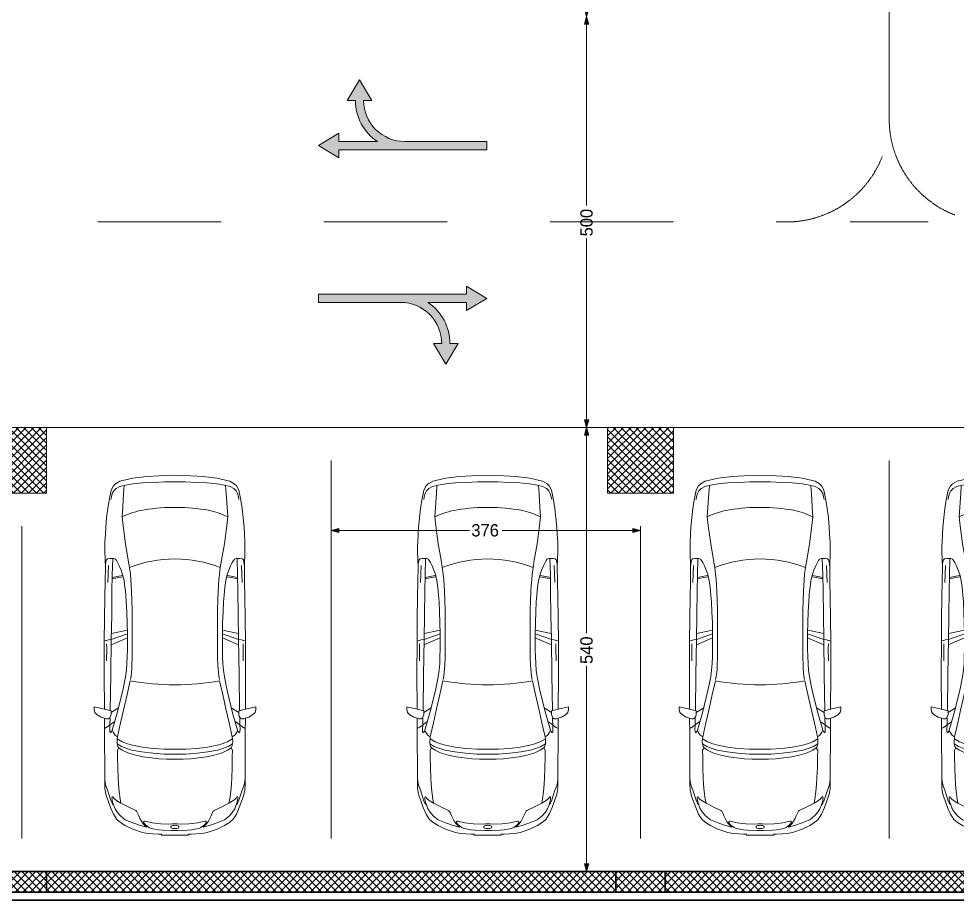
# Model space of a CAD drawing. Header units: millimetres. Extents: x 635850 to 824661, y -5878409 to -5774454.
# Drawn here: x 689480 to 700891, y -5861017 to -5850292 of the extents above; entities that cross this region are included whole.
import ezdxf

# ---------------------------------------------------------------- set-up
doc = ezdxf.new("R2010")
doc.units = ezdxf.units.MM
doc.header["$MEASUREMENT"] = 0
doc.linetypes.add('A - Long Dashed', pattern=[2750, 1500, -1250])
for name, color, linetype, lineweight in [('A - Ndertesa 4 - 2D Drafting_Pen_No__1', 7, 'Continuous', 13), ('A - Ndertesa 4 - Muret_Pen_No__22', 8, 'Continuous', 35), ('A - Ndertesa 4 - Pllaka meskatit_Pen_No__7', 7, 'Continuous', 35), ('A - Ndertesa 4 - Shtyllat_Pen_No__1', 7, 'Continuous', 13), ('A - Ndertesa 4 - Shtyllat_Pen_No__101', 252, 'Continuous', 13), ('A - Ndertesa 4 - Shtyllat_Pen_No__22', 8, 'Continuous', 35)]:
    doc.layers.add(name, color=color, linetype=linetype, lineweight=lineweight)
for name, color, linetype, lineweight, true_color in [('A - Ndertesa 4 - 2D Drafting_Pen_No__102', 7, 'Continuous', 13, 0xcccccc), ('A - Ndertesa 4 - 2D Drafting_Pen_No__249', 7, 'Continuous', 13, 0xe8e8e8), ('A - Ndertesa 4 - 2D Drafting_Pen_No__82', 7, 'Continuous', 20, 0xaaaaaa), ('A - Ndertesa 4 - Dimensionimi Bazik_Pen_No__102', 7, 'Continuous', 13, 0xcccccc), ('A - Ndertesa 4 - Dimensionimi Bazik_Pen_No__82', 7, 'Continuous', 20, 0xaaaaaa), ('A - Ndertesa 4 - Muret_Pen_No__82', 7, 'Continuous', 20, 0xaaaaaa), ('A - Ndertesa 4 - Veturat_Pen_No__102', 7, 'Continuous', 13, 0xcccccc), ('A - Ndertesa 4 - Vijat e Bodrumeve_Pen_No__82', 7, 'Continuous', 20, 0xaaaaaa)]:
    doc.layers.add(name, color=color, linetype=linetype, lineweight=lineweight, true_color=true_color)
for name, color, linetype in [('A - Ndertesa 4 - Dimensionimi Bazik', 7, 'Continuous'), ('A - Ndertesa 4 - Muret', 7, 'Continuous'), ('A - Ndertesa 4 - Pllaka meskatit', 7, 'Continuous'), ('A - Ndertesa 4 - Shtyllat', 7, 'Continuous')]:
    doc.layers.add(name, color=color, linetype=linetype)
doc.styles.add('GENERATED_STYLE_1', font='GOTHIC.TTF')
doc.dimstyles.new('GENERATED_STYLE__1', dxfattribs={"dimtxt": 150, "dimasz": 91.78744, "dimexe": 0.18, "dimexo": 0.0625, "dimgap": 0, "dimtad": 0, "dimdec": 0, "dimlfac": 0.1, "dimzin": 0, "dimdsep": 46, "dimtxsty": 'GENERATED_STYLE_1', "dimblk": 'ARROWHEAD_5', "dimblk1": 'ARROWHEAD_5', "dimblk2": 'ARROWHEAD_5', "dimcen": 0.09, "dimse1": 1, "dimse2": 1, "dimclrd": 256, "dimclre": 256, "dimclrt": 256, "dimadec": 0, "dimazin": 0, "dimtfac": 1, "dimtdec": 4, "dimtmove": 0, "dimatfit": 3, "dimfxl": 0, "dimtolj": 1, "dimtzin": 0, "dimarcsym": 0})
doc.dimstyles.new('GENERATED_STYLE__2', dxfattribs={"dimtxt": 150, "dimasz": 91.78744, "dimexe": 0.18, "dimexo": 0.0625, "dimgap": 0, "dimtad": 0, "dimtih": 1, "dimtoh": 1, "dimdec": 0, "dimlfac": 0.1, "dimzin": 0, "dimdsep": 46, "dimtxsty": 'GENERATED_STYLE_1', "dimblk": 'ARROWHEAD_5', "dimblk1": 'ARROWHEAD_5', "dimblk2": 'ARROWHEAD_5', "dimcen": 0.09, "dimse1": 1, "dimse2": 1, "dimclrd": 256, "dimclre": 256, "dimclrt": 256, "dimadec": 0, "dimazin": 0, "dimtfac": 1, "dimtdec": 4, "dimtmove": 0, "dimatfit": 3, "dimfxl": 0, "dimtolj": 1, "dimtzin": 0, "dimarcsym": 0})
pattern_1 = [(45, (664183.82, -5827429.525), (-45.96194, 45.96194), []), (135, (664183.82, -5827429.525), (45.96194, 45.96194), [])]

# ---------------------------------------------------------------- blocks, each defined once
blk = doc.blocks.new('Slab_1', base_point=(672340, -5833507))
at = {"layer": 'A - Ndertesa 4 - Pllaka meskatit_Pen_No__7', "color": 7, "linetype": 'Continuous', "lineweight": 35, "flags": 128}
blk.add_lwpolyline([(672340, -5833507), (713590, -5830932), (713590, -5861017), (672340, -5861017)], close=True, dxfattribs=at)
blk = doc.blocks.new('Column_11', base_point=(689419, -5855666))
at = {"layer": 'A - Ndertesa 4 - Shtyllat_Pen_No__101', "linetype": 'Continuous', "lineweight": 13}
h = blk.add_hatch(dxfattribs=at)
h.set_pattern_fill('Concrete_Block', color=252, style=0, pattern_type=2)
h.set_pattern_definition(pattern_1)
h.paths.add_polyline_path([(689019, -5856066), (689819, -5856066), (689819, -5855266), (689019, -5855266)])
at = {"layer": 'A - Ndertesa 4 - Shtyllat_Pen_No__1', "color": 7, "linetype": 'Continuous', "lineweight": 13, "flags": 128}
blk.add_lwpolyline([(689019, -5856066), (689819, -5856066), (689819, -5855266), (689019, -5855266)], close=True, dxfattribs=at)
blk = doc.blocks.new('Column_12', base_point=(697039, -5855666))
at = {"layer": 'A - Ndertesa 4 - Shtyllat_Pen_No__101', "linetype": 'Continuous', "lineweight": 13}
h = blk.add_hatch(dxfattribs=at)
h.set_pattern_fill('Concrete_Block', color=252, style=0, pattern_type=2)
h.set_pattern_definition(pattern_1)
h.paths.add_polyline_path([(696639, -5856066), (697439, -5856066), (697439, -5855266), (696639, -5855266)])
at = {"layer": 'A - Ndertesa 4 - Shtyllat_Pen_No__1', "color": 7, "linetype": 'Continuous', "lineweight": 13, "flags": 128}
blk.add_lwpolyline([(696639, -5856066), (697439, -5856066), (697439, -5855266), (696639, -5855266)], close=True, dxfattribs=at)
blk = doc.blocks.new('Wall_138', base_point=(672340, -5860917))
at = {"layer": 'A - Ndertesa 4 - Muret_Pen_No__82', "linetype": 'Continuous', "lineweight": 20, "true_color": 0xaaaaaa}
h = blk.add_hatch(dxfattribs=at)
h.set_pattern_fill('Concrete_Block', color=253, style=0, pattern_type=2)
h.set_pattern_definition(pattern_1)
h.paths.add_polyline_path([(689819, -5860667), (689819, -5860917), (696739, -5860917), (696739, -5860667)])
h = blk.add_hatch(dxfattribs=at)
h.set_pattern_fill('Concrete_Block', color=253, style=0, pattern_type=2)
h.set_pattern_definition(pattern_1)
h.paths.add_polyline_path([(697339, -5860667), (697339, -5860917), (702789, -5860917), (702789, -5860667)])
at = {"layer": 'A - Ndertesa 4 - Muret_Pen_No__22', "color": 8, "linetype": 'Continuous', "lineweight": 35, "flags": 128}
for points in [[(696739, -5860667), (689819, -5860667)], [(702789, -5860667), (697339, -5860667)], [(689819, -5860917), (696739, -5860917)], [(697339, -5860917), (702789, -5860917)]]:
    blk.add_lwpolyline(points, dxfattribs=at)
blk = doc.blocks.new('Car 05 25_3')
at = {"layer": 'A - Ndertesa 4 - Veturat_Pen_No__102', "color": 254, "linetype": 'Continuous', "lineweight": 13, "true_color": 0xcccccc}
for p, q in [((125, 791), (129, 820)), ((129, 820), (139, 832)), ((139, 832), (165, 840)), ((165, 840), (195, 844)), ((195, 844), (231, 846)), ((211, 809), (418, 816)), ((1115, 809), (1109, 774)), ((1120, 833), (1115, 809)), ((1121, 838), (1120, 836)), ((1120, 836), (1120, 833)), ((1130, 859), (1121, 838)), ((1163, 830), (1220, 829)), ((1220, 829), (1370, 831)), ((1958, 858), (1977, 777)), ((2063, 792), (2070, 800)), ((2075, 836), (2068, 858)), ((2070, 800), (2075, 809)), ((2075, 809), (2075, 836)), ((2148, 790), (2167, 814)), ((2167, 814), (2182, 834)), ((2182, 834), (2193, 856)), ((2808, 853), (2877, 843)), ((2877, 843), (2954, 814)), ((2904, 833), (2905, 833)), ((2954, 814), (3076, 775)), ((-729, 716), (-751, 670)), ((-701, 743), (-729, 716)), ((-665, 761), (-701, 743)), ((-627, 772), (-665, 761)), ((-595, 778), (-627, 772)), ((126, 744), (125, 791)), ((327, 762), (125, 756)), ((132, 723), (126, 744)), ((147, 711), (132, 723)), ((171, 697), (147, 711)), ((213, 677), (171, 697)), ((522, 765), (327, 762)), ((355, 762), (339, 683)), ((373, 763), (357, 683)), ((814, 769), (522, 765)), ((1109, 774), (814, 769)), ((1036, 773), (997, 579)), ((1042, 578), (1108, 774)), ((1173, 775), (1090, 578)), ((1109, 774), (1538, 780)), ((1538, 780), (1975, 786)), ((2000, 702), (1730, 634)), ((1939, 686), (1996, 777)), ((1977, 777), (2020, 777)), ((2000, 702), (2214, 763)), ((2020, 777), (2044, 783)), ((2044, 783), (2063, 792)), ((2069, 788), (2065, 794)), ((2069, 788), (2148, 790)), ((2107, 732), (2148, 790)), ((2122, 660), (2294, 698)), ((2148, 790), (2206, 792)), ((2206, 792), (2227, 791)), ((2227, 770), (2214, 763)), ((2214, 763), (2238, 752)), ((2227, 791), (2233, 790)), ((2234, 774), (2227, 770)), ((2233, 790), (2238, 787)), ((2238, 777), (2234, 774)), ((2241, 784), (2238, 787)), ((2238, 777), (2241, 781)), ((2238, 752), (2259, 740)), ((2241, 781), (2241, 784)), ((2259, 740), (2269, 731)), ((2269, 731), (2279, 722)), ((2279, 722), (2294, 698)), ((2294, 698), (2317, 701)), ((2294, 698), (2294, 698)), ((2317, 701), (2346, 703)), ((2355, 640), (2317, 701)), ((2346, 703), (2379, 702)), ((2410, 649), (2379, 702)), ((2379, 702), (2411, 694)), ((2411, 694), (2411, 694)), ((2429, 682), (2411, 694)), ((2429, 682), (2457, 700)), ((2457, 700), (2535, 698)), ((2535, 698), (2535, 698)), ((2535, 698), (2673, 696)), ((2673, 696), (2787, 691)), ((2787, 691), (2868, 687)), ((2868, 687), (2960, 679)), ((2960, 679), (2868, 687)), ((3022, 758), (3024, 762)), ((3024, 754), (3022, 758)), ((3024, 762), (3035, 765)), ((3038, 743), (3024, 754)), ((3035, 765), (3047, 764)), ((3051, 731), (3038, 743)), ((3047, 764), (3061, 763)), ((3065, 715), (3051, 731)), ((3061, 763), (3090, 757)), ((3077, 698), (3065, 715)), ((3100, 763), (3076, 775)), ((3100, 657), (3077, 698)), ((3090, 757), (3108, 751)), ((3114, 753), (3100, 763)), ((3108, 751), (3123, 746)), ((3123, 746), (3114, 753)), ((3170, 727), (3123, 746)), ((3212, 701), (3170, 727)), ((3254, 663), (3212, 701)), ((-768, 602), (-783, 510)), ((-768, 602), (-751, 670)), ((-764, 617), (-666, 624)), ((-666, 624), (-501, 634)), ((-501, 634), (-383, 642)), ((-383, 642), (-274, 631)), ((-274, 631), (-56, 601)), ((-56, 601), (146, 567)), ((266, 655), (213, 677)), ((319, 636), (266, 655)), ((393, 618), (319, 636)), ((339, 683), (330, 634)), ((357, 683), (347, 629)), ((475, 607), (393, 618)), ((521, 602), (475, 607)), ((570, 597), (521, 602)), ((653, 591), (570, 597)), ((773, 585), (653, 591)), ((907, 580), (773, 585)), ((1042, 578), (907, 580)), ((1228, 578), (1042, 578)), ((1316, 580), (1228, 578)), ((1403, 584), (1316, 580)), ((1484, 590), (1403, 584)), ((1562, 601), (1484, 590)), ((1730, 634), (1562, 601)), ((1611, 544), (1780, 582)), ((1780, 582), (1953, 621)), ((1953, 621), (2122, 660)), ((2380, 575), (2355, 640)), ((2397, 514), (2380, 575)), ((2436, 583), (2410, 649)), ((2429, 682), (2429, 682)), ((2429, 682), (2457, 640)), ((2454, 522), (2436, 583)), ((2457, 640), (2487, 574)), ((2487, 574), (2492, 562)), ((2960, 679), (3047, 666)), ((3047, 666), (3100, 657)), ((3153, 554), (3100, 657)), ((3302, 603), (3254, 663)), ((3302, 603), (3346, 501)), ((-783, 510), (-795, 391)), ((146, 567), (233, 552)), ((233, 552), (315, 541)), ((315, 541), (384, 535)), ((384, 535), (454, 530)), ((454, 530), (526, 526)), ((526, 526), (628, 522)), ((628, 522), (757, 518)), ((757, 518), (1323, 518)), ((1323, 518), (1420, 522)), ((1420, 522), (1467, 524)), ((1467, 524), (1511, 528)), ((1511, 528), (1554, 533)), ((1554, 533), (1597, 541)), ((1597, 541), (1597, 541)), ((2419, 396), (2397, 514)), ((2478, 401), (2454, 522)), ((2492, 562), (2518, 477)), ((2518, 477), (2538, 384)), ((3190, 476), (3153, 554)), ((3199, 467), (3190, 476)), ((3221, 454), (3199, 467)), ((3346, 501), (3374, 420)), ((-795, 391), (-802, 259)), ((2434, 266), (2419, 396)), ((2494, 269), (2478, 401)), ((2538, 384), (2551, 286)), ((3256, 439), (3221, 454)), ((3288, 425), (3256, 439)), ((3319, 408), (3288, 425)), ((3353, 384), (3319, 408)), ((3325, 377), (3321, 370)), ((3321, 370), (3321, 362)), ((3321, 362), (3338, 277)), ((3328, 380), (3325, 377)), ((3338, 379), (3328, 380)), ((3364, 358), (3338, 379)), ((3377, 360), (3353, 384)), ((3397, 316), (3364, 358)), ((3391, 344), (3374, 420)), ((3391, 344), (3377, 360)), ((-802, 259), (-807, 125)), ((2442, 132), (2434, 266)), ((2503, 133), (2494, 269)), ((2551, 286), (2560, 194)), ((3338, 277), (3352, 173)), ((3408, 289), (3397, 316)), ((3408, 289), (3414, 267)), ((3414, 267), (3418, 243)), ((3418, 243), (3424, 201)), ((-807, 125), (-808, 0)), ((2444, 0), (2442, 132)), ((2506, 0), (2503, 133)), ((2560, 194), (2564, 101)), ((3352, 173), (3358, 76)), ((3424, 201), (3428, 152)), ((3432, 40), (3428, 152)), ((-807, -125), (-808, 0)), ((2444, 0), (2442, -132)), ((2564, 101), (2566, 0)), ((2564, -101), (2566, 0)), ((3354, 28), (3358, 76)), ((3354, 28), (3354, -1)), ((3354, -28), (3354, 1)), ((3371, 12), (3370, -1)), ((3371, -12), (3370, 1)), ((3372, 24), (3371, 12)), ((3376, 39), (3372, 24)), ((3382, 47), (3376, 39)), ((3386, 48), (3382, 47)), ((3386, 48), (3394, 48)), ((3399, 47), (3394, 48)), ((3404, 39), (3399, 47)), ((3404, 39), (3408, 24)), ((3408, 24), (3410, 8)), ((3410, 8), (3410, 0)), ((3432, 57), (3432, 57)), ((3432, 0), (3432, 40)), ((3432, 0), (3432, -40)), ((2506, 0), (2503, -133)), ((2560, -194), (2564, -101)), ((3352, -173), (3358, -76)), ((3354, -28), (3358, -76)), ((3372, -24), (3371, -12)), ((3376, -39), (3372, -24)), ((3382, -47), (3376, -39)), ((3386, -48), (3382, -47)), ((3386, -48), (3394, -48)), ((3399, -47), (3394, -48)), ((3404, -39), (3399, -47)), ((3404, -39), (3408, -24)), ((3408, -24), (3410, -8)), ((3410, -8), (3410, 0)), ((3432, -40), (3428, -152)), ((3432, -57), (3432, -57)), ((-802, -259), (-807, -125)), ((2442, -132), (2434, -266)), ((2503, -133), (2494, -269)), ((2551, -286), (2560, -194)), ((3338, -277), (3352, -173)), ((3418, -243), (3424, -201)), ((3424, -201), (3428, -152)), ((-795, -391), (-802, -259)), ((2434, -266), (2419, -396)), ((2494, -269), (2478, -401)), ((2538, -384), (2551, -286)), ((3321, -362), (3338, -277)), ((3397, -316), (3364, -358)), ((3408, -289), (3397, -316)), ((3408, -289), (3414, -267)), ((3414, -267), (3418, -243)), ((-783, -510), (-795, -391)), ((2419, -396), (2397, -514)), ((2478, -401), (2454, -522)), ((2518, -477), (2538, -384)), ((3221, -454), (3199, -467)), ((3256, -439), (3221, -454)), ((3288, -425), (3256, -439)), ((3319, -408), (3288, -425)), ((3353, -384), (3319, -408)), ((3321, -370), (3321, -362)), ((3325, -377), (3321, -370)), ((3328, -380), (3325, -377)), ((3338, -379), (3328, -380)), ((3364, -358), (3338, -379)), ((3346, -501), (3374, -420)), ((3377, -360), (3353, -384)), ((3391, -344), (3374, -420)), ((3391, -344), (3377, -360)), ((-768, -602), (-783, -510)), ((-56, -601), (146, -567)), ((146, -567), (233, -552)), ((233, -552), (315, -541)), ((315, -541), (384, -535)), ((384, -535), (454, -530)), ((454, -530), (526, -526)), ((526, -526), (628, -522)), ((628, -522), (757, -518)), ((757, -518), (1323, -518)), ((1323, -518), (1420, -522)), ((1420, -522), (1467, -524)), ((1467, -524), (1511, -528)), ((1511, -528), (1554, -533)), ((1554, -533), (1597, -541)), ((1597, -541), (1597, -541)), ((1611, -544), (1780, -582)), ((2397, -514), (2380, -575)), ((2454, -522), (2436, -583)), ((2487, -574), (2492, -562)), ((2492, -562), (2518, -477)), ((3153, -554), (3100, -657)), ((3190, -476), (3153, -554)), ((3199, -467), (3190, -476)), ((3302, -603), (3346, -501)), ((-768, -602), (-751, -670)), ((-764, -617), (-666, -624)), ((-729, -716), (-751, -670)), ((-666, -624), (-501, -634)), ((-501, -634), (-383, -642)), ((-383, -642), (-274, -631)), ((-274, -631), (-56, -601)), ((213, -677), (171, -697)), ((266, -655), (213, -677)), ((319, -636), (266, -655)), ((393, -618), (319, -636)), ((339, -683), (330, -634)), ((355, -762), (339, -683)), ((357, -683), (347, -629)), ((373, -763), (357, -683)), ((475, -607), (393, -618)), ((521, -602), (475, -607)), ((570, -597), (521, -602)), ((653, -591), (570, -597)), ((773, -585), (653, -591)), ((907, -580), (773, -585)), ((1042, -578), (907, -580)), ((1036, -773), (997, -579)), ((1042, -578), (1108, -774)), ((1228, -578), (1042, -578)), ((1173, -775), (1090, -578)), ((1316, -580), (1228, -578)), ((1403, -584), (1316, -580)), ((1484, -590), (1403, -584)), ((1562, -601), (1484, -590)), ((1730, -634), (1562, -601)), ((2000, -702), (1730, -634)), ((1780, -582), (1953, -621)), ((1953, -621), (2122, -660)), ((2122, -660), (2294, -698)), ((2355, -640), (2317, -701)), ((2380, -575), (2355, -640)), ((2410, -649), (2379, -702)), ((2436, -583), (2410, -649)), ((2429, -682), (2411, -694)), ((2429, -682), (2457, -640)), ((2429, -682), (2429, -682)), ((2429, -682), (2457, -700)), ((2457, -640), (2487, -574)), ((2868, -687), (2960, -679)), ((2960, -679), (2868, -687)), ((2960, -679), (3047, -666)), ((3047, -666), (3100, -657)), ((3100, -657), (3077, -698)), ((3254, -663), (3212, -701)), ((3302, -603), (3254, -663)), ((-701, -743), (-729, -716)), ((-665, -761), (-701, -743)), ((-627, -772), (-665, -761)), ((-595, -778), (-627, -772)), ((126, -744), (125, -791)), ((327, -762), (125, -756)), ((125, -791), (129, -820)), ((132, -723), (126, -744)), ((147, -711), (132, -723)), ((171, -697), (147, -711)), ((522, -765), (327, -762)), ((814, -769), (522, -765)), ((1109, -774), (814, -769)), ((1109, -774), (1538, -780)), ((1115, -809), (1109, -774)), ((1538, -780), (1975, -786)), ((1939, -686), (1996, -777)), ((1958, -858), (1977, -777)), ((1977, -777), (2020, -777)), ((2000, -702), (2214, -763)), ((2020, -777), (2044, -783)), ((2044, -783), (2063, -792)), ((2063, -792), (2070, -800)), ((2069, -788), (2065, -794)), ((2069, -788), (2148, -790)), ((2107, -732), (2148, -790)), ((2148, -790), (2167, -814)), ((2148, -790), (2206, -792)), ((2206, -792), (2227, -791)), ((2214, -763), (2238, -752)), ((2227, -770), (2214, -763)), ((2234, -774), (2227, -770)), ((2227, -791), (2233, -790)), ((2233, -790), (2238, -787)), ((2238, -777), (2234, -774)), ((2238, -752), (2259, -740)), ((2238, -777), (2241, -781)), ((2241, -784), (2238, -787)), ((2241, -781), (2241, -784)), ((2259, -740), (2269, -731)), ((2269, -731), (2279, -722)), ((2279, -722), (2294, -698)), ((2294, -698), (2317, -701)), ((2294, -698), (2294, -698)), ((2317, -701), (2346, -703)), ((2346, -703), (2379, -702)), ((2379, -702), (2411, -694)), ((2411, -694), (2411, -694)), ((2457, -700), (2535, -698)), ((2535, -698), (2673, -696)), ((2535, -698), (2535, -698)), ((2673, -696), (2787, -691)), ((2787, -691), (2868, -687)), ((2954, -814), (3076, -775)), ((3024, -754), (3022, -758)), ((3022, -758), (3024, -762)), ((3038, -743), (3024, -754)), ((3024, -762), (3035, -765)), ((3035, -765), (3047, -764)), ((3051, -731), (3038, -743)), ((3047, -764), (3061, -763)), ((3065, -715), (3051, -731)), ((3061, -763), (3090, -757)), ((3077, -698), (3065, -715)), ((3100, -763), (3076, -775)), ((3090, -757), (3108, -751)), ((3114, -753), (3100, -763)), ((3108, -751), (3123, -746)), ((3123, -746), (3114, -753)), ((3170, -727), (3123, -746)), ((3212, -701), (3170, -727)), ((129, -820), (139, -832)), ((139, -832), (165, -840)), ((165, -840), (195, -844)), ((195, -844), (231, -846)), ((211, -809), (418, -816)), ((1120, -833), (1115, -809)), ((1120, -836), (1120, -833)), ((1121, -838), (1120, -836)), ((1130, -859), (1121, -838)), ((1163, -830), (1220, -829)), ((1220, -829), (1370, -831)), ((2075, -836), (2068, -858)), ((2070, -800), (2075, -809)), ((2075, -809), (2075, -836)), ((2167, -814), (2182, -834)), ((2182, -834), (2193, -856)), ((2808, -853), (2877, -843)), ((2877, -843), (2954, -814))]:
    blk.add_line(p, q, dxfattribs=at)
at = {"layer": 'A - Ndertesa 4 - Veturat_Pen_No__102', "color": 254, "linetype": 'Continuous', "lineweight": 13, "true_color": 0xcccccc, "flags": 128}
blk.add_lwpolyline([(-483, -817), (-372, -830), (-252, -841), (-168, -845), (-78, -851), (-24, -852), (40, -852), (231, -846), (400, -848), (591, -852), (857, -856), (1130, -859), (1536, -860), (1958, -858), (1929, -983), (1961, -983), (1997, -975), (2027, -945), (2055, -898), (2068, -858), (2120, -857), (2193, -856), (2808, -853), (2856, -853), (2891, -853), (2923, -852), (2945, -849), (2990, -840), (3014, -833), (3154, -783), (3236, -748), (3269, -728), (3299, -706), (3337, -663), (3374, -604), (3418, -513), (3457, -393), (3468, -331), (3474, -264), (3478, -200), (3479, -165), (3490, -165), (3490, 165), (3479, 165), (3478, 200), (3474, 264), (3468, 331), (3457, 393), (3418, 513), (3374, 604), (3337, 663), (3299, 706), (3269, 728), (3236, 748), (3154, 783), (3014, 833), (2990, 840), (2945, 849), (2923, 852), (2891, 853), (2856, 853), (2808, 853), (2193, 856), (2120, 857), (2068, 858), (2055, 898), (2027, 945), (1997, 975), (1961, 983), (1929, 983), (1958, 858), (1536, 860), (1130, 859), (857, 856), (591, 852), (400, 848), (231, 846), (40, 852), (-24, 852), (-78, 851), (-168, 845), (-252, 841), (-372, 830), (-483, 817), (-585, 801), (-706, 776), (-758, 747), (-785, 722), (-815, 668), (-855, 511), (-875, 345), (-883, 195), (-885, 0), (-883, -195), (-875, -345), (-855, -511), (-815, -668), (-785, -722), (-758, -747), (-706, -776), (-585, -801)], close=True, dxfattribs=at)
at = {"layer": 'A - Ndertesa 4 - Veturat_Pen_No__102', "color": 254, "linetype": 'Continuous', "lineweight": 13, "true_color": 0xcccccc}
for centre, radius, start, end in [((493, 218), 973, 154.1545, 170.9117), ((1650, 0), 1520, 158.6992, 201.3008), ((-1245, 0), 2907, 349.2142, 10.7858), ((1856, -2), 2354, 170.8804, 189.9223), ((493, -218), 973, 191.2305, 205.8455)]:
    blk.add_arc(centre, radius, start, end, dxfattribs=at)
blk = doc.blocks.new('*D1488', base_point=(664184, -5827430))
at = {"layer": 'A - Ndertesa 4 - Dimensionimi Bazik_Pen_No__102', "linetype": 'Continuous', "lineweight": 13, "true_color": 0xcccccc}
for points in [[(696385, -5855266), (696360, -5855359), (696410, -5855359)], [(696385, -5860667), (696410, -5860573), (696360, -5860573)]]:
    blk.add_hatch(color=254, dxfattribs=at).paths.add_polyline_path(points)
at = {"layer": 'A - Ndertesa 4 - Dimensionimi Bazik_Pen_No__102', "color": 254, "linetype": 'Continuous', "lineweight": 13, "true_color": 0xcccccc}
for p, q in [((696385, -5855266), (696360, -5855359)), ((696385, -5855266), (696410, -5855359)), ((696410, -5855359), (696360, -5855359)), ((696385, -5857766), (696385, -5855359)), ((696385, -5860573), (696385, -5858166)), ((696360, -5860573), (696410, -5860573)), ((696385, -5860667), (696360, -5860573)), ((696385, -5860667), (696410, -5860573))]:
    blk.add_line(p, q, dxfattribs=at)
at = {"layer": 'A - Ndertesa 4 - Dimensionimi Bazik_Pen_No__82', "color": 253, "lineweight": 20, "true_color": 0xaaaaaa, "insert": (696460, -5858142), "char_height": 150, "attachment_point": 7, "rotation": 90, "style": 'GENERATED_STYLE_1'}
blk.add_mtext('\\A1;{\\pql;\\fCentury Gothic|b0|i0|c0|p34;540}', dxfattribs=at)
blk = doc.blocks.new('ARROWHEAD_5')
at = {"linetype": 'Continuous', "lineweight": 0}
blk.add_hatch(color=0, dxfattribs=at).paths.add_polyline_path([(-1, 0.2679), (0, 0), (-1, -0.2679)])
at = {"color": 0, "linetype": 'Continuous', "lineweight": 0}
blk.add_line((0, 0), (-1, 0), dxfattribs=at)
blk = doc.blocks.new('*D1489', base_point=(664184, -5827430))
at = {"layer": 'A - Ndertesa 4 - Dimensionimi Bazik_Pen_No__102', "linetype": 'Continuous', "lineweight": 13, "true_color": 0xcccccc}
for points in [[(706884, -5855266), (706859, -5855359), (706909, -5855359)], [(706884, -5860667), (706909, -5860573), (706859, -5860573)]]:
    blk.add_hatch(color=254, dxfattribs=at).paths.add_polyline_path(points)
at = {"layer": 'A - Ndertesa 4 - Dimensionimi Bazik_Pen_No__102', "color": 254, "linetype": 'Continuous', "lineweight": 13, "true_color": 0xcccccc}
for p, q in [((706884, -5855266), (706859, -5855359)), ((706884, -5855266), (706909, -5855359)), ((706909, -5855359), (706859, -5855359)), ((706884, -5857766), (706884, -5855359)), ((706884, -5860573), (706884, -5858166)), ((706859, -5860573), (706909, -5860573)), ((706884, -5860667), (706859, -5860573)), ((706884, -5860667), (706909, -5860573))]:
    blk.add_line(p, q, dxfattribs=at)
at = {"layer": 'A - Ndertesa 4 - Dimensionimi Bazik_Pen_No__82', "color": 253, "lineweight": 20, "true_color": 0xaaaaaa, "insert": (706959, -5858142), "char_height": 150, "attachment_point": 7, "rotation": 90, "style": 'GENERATED_STYLE_1'}
blk.add_mtext('\\A1;{\\pql;\\fCentury Gothic|b0|i0|c0|p34;540}', dxfattribs=at)
blk = doc.blocks.new('*D1491', base_point=(664184, -5827430))
at = {"layer": 'A - Ndertesa 4 - Dimensionimi Bazik_Pen_No__102', "linetype": 'Continuous', "lineweight": 13, "true_color": 0xcccccc}
for points in [[(693279, -5856518), (693372, -5856543), (693372, -5856493)], [(697039, -5856518), (696946, -5856493), (696946, -5856543)]]:
    blk.add_hatch(color=254, dxfattribs=at).paths.add_polyline_path(points)
at = {"layer": 'A - Ndertesa 4 - Dimensionimi Bazik_Pen_No__102', "color": 254, "linetype": 'Continuous', "lineweight": 13, "true_color": 0xcccccc}
for p, q in [((693279, -5856518), (693372, -5856493)), ((693279, -5856518), (693372, -5856543)), ((693372, -5856493), (693372, -5856543)), ((693372, -5856518), (694959, -5856518)), ((695359, -5856518), (696946, -5856518)), ((696946, -5856543), (696946, -5856493)), ((697039, -5856518), (696946, -5856493)), ((697039, -5856518), (696946, -5856543))]:
    blk.add_line(p, q, dxfattribs=at)
at = {"layer": 'A - Ndertesa 4 - Dimensionimi Bazik_Pen_No__82', "color": 253, "lineweight": 20, "true_color": 0xaaaaaa, "insert": (694983, -5856593), "char_height": 150, "attachment_point": 7, "style": 'GENERATED_STYLE_1'}
blk.add_mtext('\\A1;{\\pql;\\fCentury Gothic|b0|i0|c0|p34;376}', dxfattribs=at)
blk = doc.blocks.new('*D1492', base_point=(664184, -5827430))
at = {"layer": 'A - Ndertesa 4 - Dimensionimi Bazik_Pen_No__102', "linetype": 'Continuous', "lineweight": 13, "true_color": 0xcccccc}
for points in [[(696385, -5850264), (696410, -5850171), (696360, -5850171)], [(696385, -5850264), (696360, -5850357), (696410, -5850357)], [(696385, -5855266), (696410, -5855172), (696360, -5855172)]]:
    blk.add_hatch(color=254, dxfattribs=at).paths.add_polyline_path(points)
at = {"layer": 'A - Ndertesa 4 - Dimensionimi Bazik_Pen_No__102', "color": 254, "linetype": 'Continuous', "lineweight": 13, "true_color": 0xcccccc}
for p, q in [((696385, -5850264), (696360, -5850357)), ((696385, -5850264), (696410, -5850357)), ((696410, -5850357), (696360, -5850357)), ((696385, -5852565), (696385, -5850357)), ((696385, -5855172), (696385, -5852964)), ((696360, -5855172), (696410, -5855172)), ((696385, -5855266), (696360, -5855172)), ((696385, -5855266), (696410, -5855172))]:
    blk.add_line(p, q, dxfattribs=at)
at = {"layer": 'A - Ndertesa 4 - Dimensionimi Bazik_Pen_No__82', "color": 253, "lineweight": 20, "true_color": 0xaaaaaa, "insert": (696460, -5852940), "char_height": 150, "attachment_point": 7, "rotation": 90, "style": 'GENERATED_STYLE_1'}
blk.add_mtext('\\A1;{\\pql;\\fCentury Gothic|b0|i0|c0|p34;500}', dxfattribs=at)
blk = doc.blocks.new('*D1493', base_point=(664184, -5827430))
at = {"layer": 'A - Ndertesa 4 - Dimensionimi Bazik_Pen_No__102', "linetype": 'Continuous', "lineweight": 13, "true_color": 0xcccccc}
for points in [[(696385, -5845264), (696410, -5845171), (696360, -5845171)], [(696385, -5845264), (696360, -5845357), (696410, -5845357)], [(696385, -5850264), (696410, -5850171), (696360, -5850171)], [(696385, -5850264), (696360, -5850357), (696410, -5850357)]]:
    blk.add_hatch(color=254, dxfattribs=at).paths.add_polyline_path(points)
at = {"layer": 'A - Ndertesa 4 - Dimensionimi Bazik_Pen_No__102', "color": 254, "linetype": 'Continuous', "lineweight": 13, "true_color": 0xcccccc}
for p, q in [((696385, -5845264), (696360, -5845357)), ((696385, -5845264), (696410, -5845357)), ((696410, -5845357), (696360, -5845357)), ((696385, -5847564), (696385, -5845357)), ((696385, -5850171), (696385, -5847964)), ((696360, -5850171), (696410, -5850171)), ((696385, -5850264), (696360, -5850171)), ((696385, -5850264), (696410, -5850171))]:
    blk.add_line(p, q, dxfattribs=at)
at = {"layer": 'A - Ndertesa 4 - Dimensionimi Bazik_Pen_No__82', "color": 253, "lineweight": 20, "true_color": 0xaaaaaa, "insert": (696460, -5847940), "char_height": 150, "attachment_point": 7, "rotation": 90, "style": 'GENERATED_STYLE_1'}
blk.add_mtext('\\A1;{\\pql;\\fCentury Gothic|b0|i0|c0|p34;500}', dxfattribs=at)
blk = doc.blocks.new('Column_497', base_point=(689519, -5860792))
at = {"layer": 'A - Ndertesa 4 - Shtyllat_Pen_No__101', "linetype": 'Continuous', "lineweight": 13}
h = blk.add_hatch(dxfattribs=at)
h.set_pattern_fill('Concrete_Block', color=252, style=0, pattern_type=2)
h.set_pattern_definition(pattern_1)
h.paths.add_polyline_path([(689819, -5860667), (689219, -5860667), (689219, -5860917), (689819, -5860917)])
at = {"layer": 'A - Ndertesa 4 - Shtyllat_Pen_No__22', "color": 8, "linetype": 'Continuous', "lineweight": 35, "flags": 128}
blk.add_lwpolyline([(689819, -5860667), (689219, -5860667), (689219, -5860917), (689819, -5860917)], close=True, dxfattribs=at)
blk = doc.blocks.new('Column_498', base_point=(697039, -5860792))
at = {"layer": 'A - Ndertesa 4 - Shtyllat_Pen_No__101', "linetype": 'Continuous', "lineweight": 13}
h = blk.add_hatch(dxfattribs=at)
h.set_pattern_fill('Concrete_Block', color=252, style=0, pattern_type=2)
h.set_pattern_definition(pattern_1)
h.paths.add_polyline_path([(697339, -5860667), (696739, -5860667), (696739, -5860917), (697339, -5860917)])
at = {"layer": 'A - Ndertesa 4 - Shtyllat_Pen_No__22', "color": 8, "linetype": 'Continuous', "lineweight": 35, "flags": 128}
blk.add_lwpolyline([(697339, -5860667), (696739, -5860667), (696739, -5860917), (697339, -5860917)], close=True, dxfattribs=at)

msp = doc.modelspace()

# ---------------------------------------------------------------- hatches: boundary and pattern name
at = {"layer": 'A - Ndertesa 4 - 2D Drafting_Pen_No__1', "linetype": 'Continuous', "lineweight": 0, "true_color": 0xffffff}
for points in [[(694172.9, -5851785.7, -0.4142136), (693672.9, -5851285.7), (693772.9, -5851285.7), (693622.9, -5851035.7), (693472.9, -5851285.7), (693572.9, -5851285.7, 0.2513807), (693841.3, -5851785.7), (693372.9, -5851785.7), (693372.9, -5851685.7), (693122.9, -5851835.7), (693372.9, -5851985.7), (693372.9, -5851885.7), (695172.9, -5851885.7), (695172.9, -5851785.7)], [(694122.9, -5853743.7, -0.4142136), (694622.9, -5854243.7), (694522.9, -5854243.7), (694672.9, -5854493.7), (694822.9, -5854243.7), (694722.9, -5854243.7, 0.2513807), (694454.6, -5853743.7), (694922.9, -5853743.7), (694922.9, -5853843.7), (695172.9, -5853693.7), (694922.9, -5853543.7), (694922.9, -5853643.7), (693122.9, -5853643.7), (693122.9, -5853743.7)]]:
    msp.add_hatch(color=7, dxfattribs=at).paths.add_polyline_path(points)

# ---------------------------------------------------------------- linework, layer by layer
at = {"layer": 'A - Ndertesa 4 - 2D Drafting_Pen_No__102', "color": 254, "linetype": 'Continuous', "lineweight": 13, "true_color": 0xcccccc, "flags": 128}
for points in [[(694172.9, -5851785.7, -0.4142136), (693672.9, -5851285.7), (693772.9, -5851285.7), (693622.9, -5851035.7), (693472.9, -5851285.7), (693572.9, -5851285.7, 0.2513807), (693841.3, -5851785.7), (693372.9, -5851785.7), (693372.9, -5851685.7), (693122.9, -5851835.7), (693372.9, -5851985.7), (693372.9, -5851885.7), (695172.9, -5851885.7), (695172.9, -5851785.7)], [(694122.9, -5853743.7, -0.4142136), (694622.9, -5854243.7), (694522.9, -5854243.7), (694672.9, -5854493.7), (694822.9, -5854243.7), (694722.9, -5854243.7, 0.2513807), (694454.6, -5853743.7), (694922.9, -5853743.7), (694922.9, -5853843.7), (695172.9, -5853693.7), (694922.9, -5853543.7), (694922.9, -5853643.7), (693122.9, -5853643.7), (693122.9, -5853743.7)]]:
    msp.add_lwpolyline(points, format="xyb", close=True, dxfattribs=at)
at = {"layer": 'A - Ndertesa 4 - 2D Drafting_Pen_No__249', "color": 254, "linetype": 'A - Long Dashed', "lineweight": 13, "true_color": 0xe8e8e8, "flags": 128}
for points in [[(700064, -5851514.7), (700064, -5838066.1)], [(690440.3, -5852764.7), (698814, -5852764.7)]]:
    msp.add_lwpolyline(points, dxfattribs=at)
at = {"layer": 'A - Ndertesa 4 - 2D Drafting_Pen_No__249', "color": 254, "linetype": 'Continuous', "lineweight": 13, "true_color": 0xe8e8e8, "flags": 128}
msp.add_lwpolyline([(699589, -5852764.7), (700539, -5852764.7)], dxfattribs=at)
at = {"layer": 'A - Ndertesa 4 - 2D Drafting_Pen_No__249', "color": 254, "linetype": 'A - Long Dashed', "lineweight": 13, "true_color": 0xe8e8e8}
for centre, start, end in [((698814, -5851514.7), 270, 0), ((701314, -5851514.7), 180, 270)]:
    msp.add_arc(centre, 1250, start, end, dxfattribs=at)
at = {"layer": 'A - Ndertesa 4 - 2D Drafting_Pen_No__82', "color": 253, "linetype": 'Continuous', "lineweight": 20, "true_color": 0xaaaaaa, "flags": 128}
for points in [[(693279, -5860266.5), (693279, -5855665.5)], [(700064, -5860266.5), (700064, -5855665.5)], [(689519, -5860266.5), (689519, -5856465.5)], [(697039, -5860266.5), (697039, -5856465.5)]]:
    msp.add_lwpolyline(points, dxfattribs=at)
at = {"layer": 'A - Ndertesa 4 - Vijat e Bodrumeve_Pen_No__82', "color": 253, "linetype": 'Continuous', "lineweight": 20, "true_color": 0xaaaaaa, "flags": 128}
msp.add_lwpolyline([(673983.8, -5855265.5), (713589.8, -5855265.5)], dxfattribs=at)

# ---------------------------------------------------------------- block references
at = {"layer": 'A - Ndertesa 4 - Muret', "color": 8, "lineweight": 35}
msp.add_blockref('Wall_138', (672339.8, -5860916.5), dxfattribs=at)
at = {"layer": 'A - Ndertesa 4 - Pllaka meskatit', "color": 7, "linetype": 'Continuous', "lineweight": 35}
msp.add_blockref('Slab_1', (672339.8, -5833507), dxfattribs=at)
at = {"layer": 'A - Ndertesa 4 - Shtyllat', "color": 7, "lineweight": 13}
for name, p in [('Column_11', (689419, -5855665.5)), ('Column_12', (697039, -5855665.5))]:
    msp.add_blockref(name, p, dxfattribs=at)
at = {"layer": 'A - Ndertesa 4 - Shtyllat', "color": 8, "lineweight": 35}
for name, p in [('Column_497', (689519, -5860791.5)), ('Column_498', (697039, -5860791.5))]:
    msp.add_blockref(name, p, dxfattribs=at)
at = {"layer": 'A - Ndertesa 4 - Veturat_Pen_No__102', "color": 254, "linetype": 'Continuous', "lineweight": 13, "true_color": 0xcccccc, "xscale": -1, "zscale": 1000, "rotation": 89.99999999999999}
for p in [(691378.5, -5856734.8), (695181.7, -5856734.8), (698493.9, -5856734.8), (701557.2, -5856734.8)]:
    msp.add_blockref('Car 05 25_3', p, dxfattribs=at)

# ---------------------------------------------------------------- dimensions: what is measured, and where the dimension line sits
at = {"layer": 'A - Ndertesa 4 - Dimensionimi Bazik', "color": 254, "linetype": 'Continuous', "lineweight": 13, "true_color": 0xcccccc}
for base, p1, p2, picture, middle in [((696385.5, -5845263.8), (696739, -5850263.8), (696939, -5845263.8), '*D1493', (696385.5, -5847768.1)), ((696385.5, -5850263.8), (692925.2, -5855265.5), (696739, -5850263.8), '*D1492', (696385.5, -5852768.9)), ((696385.5, -5855265.5), (696739, -5860666.5), (672339.8, -5855265.5), '*D1488', (696385.5, -5857970.3)), ((706884, -5855265.5), (707439.8, -5860666.5), (672339.8, -5855265.5), '*D1489', (706884, -5857970.3))]:
    dim = msp.add_linear_dim(base=base, p1=p1, p2=p2, angle=90, dimstyle='GENERATED_STYLE__1', dxfattribs=at)
    dim.commit()
    dim.dimension.update_dxf_attribs({"geometry": picture, "text_midpoint": middle, "dimtype": 160, "text_rotation": 90})
dim = msp.add_linear_dim(base=(697039, -5856518.5), p1=(693279, -5860420.8), p2=(697039, -5855318.5), dimstyle='GENERATED_STYLE__2', dxfattribs=at)
dim.commit()
dim.dimension.update_dxf_attribs({"geometry": '*D1491', "text_midpoint": (695154.7, -5856518.5), "dimtype": 160})

doc.saveas('drawing.dxf')
